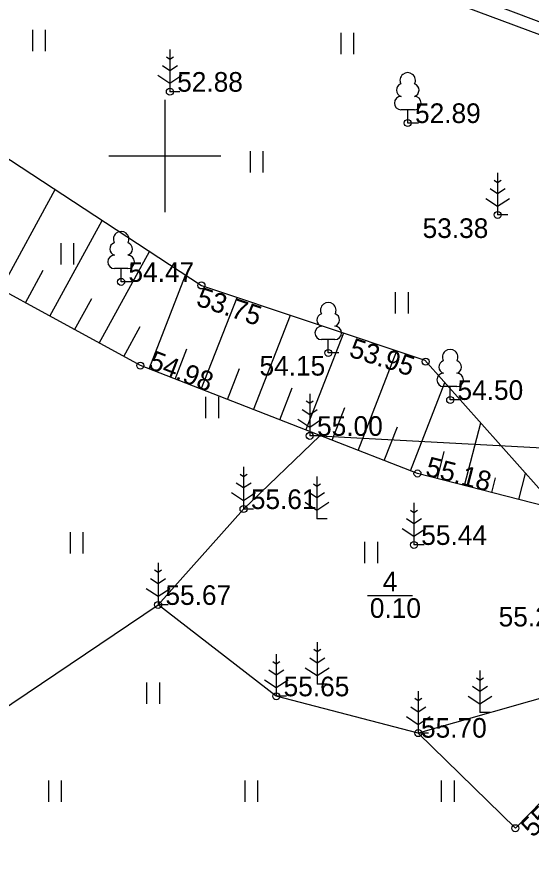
# Model space of a CAD drawing. Extents: x 640971 to 641161, y 6456707 to 6456846.
# Drawn here: x 641044.72 to 641063.06, y 6456775.13 to 6456804.96 of the extents above; entities that cross this region are included whole.
import ezdxf

# ---------------------------------------------------------------- set-up
doc = ezdxf.new("R2010")
doc.units = 0
for name, color, linetype in [('AED', 7, 'Continuous'), ('HALJASTUS', 7, 'Continuous'), ('KORGUS', 7, 'Continuous'), ('PIIR', 7, 'Continuous'), ('PUU', 7, 'Continuous'), ('RELJEEF', 7, 'Continuous'), ('TEE', 7, 'Continuous'), ('VORK', 7, 'Continuous')]:
    doc.layers.add(name, color=color, linetype=linetype)

msp = doc.modelspace()

# ---------------------------------------------------------------- linework, layer by layer
at = {"layer": 'AED'}
msp.add_lwpolyline([(641090.166, 6456794.667), (641084.608, 6456796.606), (641078.61, 6456798.675), (641068.735, 6456802.324), (641053.136, 6456808.131), (641025.157, 6456818.977), (641018.588, 6456821.429)], dxfattribs=at)
at = {"layer": 'HALJASTUS'}
for p, q in [((641045.28, 6456804.495), (641045.28, 6456803.733)), ((641045.735, 6456804.495), (641045.735, 6456803.733)), ((641056.274, 6456804.395), (641056.274, 6456803.634)), ((641056.729, 6456804.395), (641056.729, 6456803.634)), ((641053.041, 6456800.167), (641053.041, 6456799.406)), ((641053.496, 6456800.167), (641053.496, 6456799.406)), ((641046.291, 6456796.896), (641046.291, 6456796.135)), ((641046.746, 6456796.896), (641046.746, 6456796.135)), ((641058.214, 6456795.143), (641058.214, 6456794.381)), ((641058.669, 6456795.143), (641058.669, 6456794.381)), ((641051.452, 6456791.412), (641051.452, 6456790.651)), ((641051.907, 6456791.412), (641051.907, 6456790.651)), ((641046.627, 6456786.586), (641046.627, 6456785.825)), ((641047.082, 6456786.586), (641047.082, 6456785.825)), ((641057.12, 6456786.238), (641057.12, 6456785.477)), ((641057.575, 6456786.238), (641057.575, 6456785.477)), ((641037.88, 6456775.999), (641049.761, 6456783.991)), ((641049.351, 6456781.226), (641049.351, 6456780.465)), ((641049.806, 6456781.226), (641049.806, 6456780.465)), ((641062.492, 6456776.028), (641059.032, 6456779.419)), ((641045.851, 6456777.726), (641045.851, 6456776.965)), ((641046.306, 6456777.726), (641046.306, 6456776.965)), ((641052.851, 6456777.726), (641052.851, 6456776.965)), ((641053.306, 6456777.726), (641053.306, 6456776.965)), ((641059.851, 6456777.726), (641059.851, 6456776.965)), ((641060.306, 6456777.726), (641060.306, 6456776.965))]:
    msp.add_line(p, q, dxfattribs=at)
msp.add_lwpolyline([(641049.761, 6456783.991), (641052.805, 6456787.41), (641055.525, 6456790.02), (641073.801, 6456789.035), (641067.981, 6456784.676), (641064.291, 6456780.92), (641059.032, 6456779.419), (641053.973, 6456780.733)], close=True, dxfattribs=at)
at = {"layer": 'KORGUS'}
for centre in [(641050.18, 6456802.291), (641058.656, 6456801.175), (641061.861, 6456797.897), (641048.442, 6456795.511), (641051.306, 6456795.383), (641055.824, 6456792.976), (641059.295, 6456792.665), (641049.13, 6456792.524), (641060.17, 6456791.301), (641055.165, 6456790.02), (641059.004, 6456788.677), (641052.805, 6456787.41), (641058.878, 6456786.13), (641049.761, 6456783.991), (641053.973, 6456780.733), (641059.032, 6456779.419), (641062.492, 6456776.028)]:
    msp.add_circle(centre, 0.125, dxfattribs=at)
at = {"layer": 'PIIR'}
msp.add_lwpolyline([(641033.15, 6456816.15), (641090.33, 6456794.64), (641063.26, 6456739.26), (641008.51, 6456746.63)], close=True, dxfattribs=at)
at = {"layer": 'PUU'}
for p, q in [((641050.18, 6456803.791), (641050.18, 6456802.291)), ((641050.18, 6456803.441), (641050.056, 6456803.524)), ((641050.304, 6456803.524), (641050.18, 6456803.441)), ((641050.18, 6456803.041), (641049.913, 6456803.219)), ((641050.447, 6456803.219), (641050.18, 6456803.041)), ((641049.756, 6456802.88), (641050.18, 6456802.598)), ((641050.18, 6456802.598), (641050.604, 6456802.88)), ((641050.54, 6456802.291), (641050.18, 6456802.291)), ((641058.896, 6456801.65), (641058.416, 6456801.65)), ((641058.656, 6456801.175), (641058.656, 6456801.65)), ((641059.036, 6456801.175), (641058.656, 6456801.175)), ((641061.861, 6456799.397), (641061.861, 6456797.897)), ((641061.861, 6456799.047), (641061.737, 6456799.13)), ((641061.985, 6456799.13), (641061.861, 6456799.047)), ((641061.861, 6456798.647), (641061.594, 6456798.825)), ((641062.128, 6456798.825), (641061.861, 6456798.647)), ((641061.437, 6456798.486), (641061.861, 6456798.204)), ((641061.861, 6456798.204), (641062.285, 6456798.486)), ((641062.221, 6456797.897), (641061.861, 6456797.897)), ((641048.682, 6456795.986), (641048.202, 6456795.986)), ((641048.442, 6456795.511), (641048.442, 6456795.986)), ((641048.822, 6456795.511), (641048.442, 6456795.511)), ((641056.064, 6456793.451), (641055.584, 6456793.451)), ((641055.824, 6456792.976), (641055.824, 6456793.451)), ((641056.204, 6456792.976), (641055.824, 6456792.976)), ((641060.41, 6456791.776), (641059.93, 6456791.776)), ((641060.17, 6456791.301), (641060.17, 6456791.776)), ((641055.165, 6456791.52), (641055.165, 6456790.02)), ((641055.165, 6456791.17), (641055.041, 6456791.253)), ((641055.289, 6456791.253), (641055.165, 6456791.17)), ((641060.55, 6456791.301), (641060.17, 6456791.301)), ((641055.165, 6456790.77), (641054.898, 6456790.948)), ((641055.432, 6456790.948), (641055.165, 6456790.77)), ((641054.741, 6456790.609), (641055.165, 6456790.327)), ((641055.165, 6456790.327), (641055.589, 6456790.609)), ((641055.525, 6456790.02), (641055.165, 6456790.02)), ((641052.805, 6456788.91), (641052.805, 6456787.41)), ((641052.805, 6456788.56), (641052.681, 6456788.643)), ((641052.929, 6456788.643), (641052.805, 6456788.56)), ((641055.42, 6456788.565), (641055.42, 6456787.065)), ((641052.805, 6456788.16), (641052.538, 6456788.338)), ((641053.072, 6456788.338), (641052.805, 6456788.16)), ((641055.42, 6456788.215), (641055.296, 6456788.298)), ((641055.544, 6456788.298), (641055.42, 6456788.215)), ((641052.381, 6456787.999), (641052.805, 6456787.717)), ((641052.805, 6456787.717), (641053.229, 6456787.999)), ((641055.42, 6456787.815), (641055.153, 6456787.993)), ((641055.687, 6456787.993), (641055.42, 6456787.815)), ((641054.996, 6456787.654), (641055.42, 6456787.372)), ((641055.42, 6456787.372), (641055.844, 6456787.654)), ((641058.878, 6456787.63), (641058.878, 6456786.13)), ((641053.165, 6456787.41), (641052.805, 6456787.41)), ((641058.878, 6456787.28), (641058.754, 6456787.363)), ((641059.002, 6456787.363), (641058.878, 6456787.28)), ((641055.78, 6456787.065), (641055.42, 6456787.065)), ((641058.878, 6456786.88), (641058.611, 6456787.058)), ((641059.145, 6456787.058), (641058.878, 6456786.88)), ((641058.454, 6456786.719), (641058.878, 6456786.437)), ((641058.878, 6456786.437), (641059.302, 6456786.719)), ((641059.238, 6456786.13), (641058.878, 6456786.13)), ((641049.761, 6456785.141), (641049.637, 6456785.224)), ((641049.761, 6456785.491), (641049.761, 6456783.991)), ((641049.885, 6456785.224), (641049.761, 6456785.141)), ((641049.761, 6456784.741), (641049.494, 6456784.919)), ((641050.028, 6456784.919), (641049.761, 6456784.741)), ((641049.337, 6456784.58), (641049.761, 6456784.298)), ((641049.761, 6456784.298), (641050.185, 6456784.58)), ((641050.121, 6456783.991), (641049.761, 6456783.991)), ((641055.431, 6456782.664), (641055.431, 6456781.164)), ((641053.973, 6456782.233), (641053.973, 6456780.733)), ((641055.431, 6456782.314), (641055.307, 6456782.397)), ((641055.555, 6456782.397), (641055.431, 6456782.314)), ((641053.973, 6456781.883), (641053.849, 6456781.966)), ((641054.097, 6456781.966), (641053.973, 6456781.883)), ((641055.431, 6456781.914), (641055.164, 6456782.092)), ((641055.698, 6456782.092), (641055.431, 6456781.914)), ((641053.973, 6456781.483), (641053.706, 6456781.661)), ((641054.24, 6456781.661), (641053.973, 6456781.483)), ((641055.007, 6456781.753), (641055.431, 6456781.471)), ((641055.431, 6456781.471), (641055.855, 6456781.753)), ((641061.232, 6456781.651), (641061.232, 6456780.151)), ((641061.232, 6456781.301), (641061.108, 6456781.384)), ((641061.356, 6456781.384), (641061.232, 6456781.301)), ((641053.549, 6456781.322), (641053.973, 6456781.04)), ((641053.973, 6456781.04), (641054.397, 6456781.322)), ((641055.791, 6456781.164), (641055.431, 6456781.164)), ((641061.232, 6456780.901), (641060.965, 6456781.079)), ((641061.499, 6456781.079), (641061.232, 6456780.901)), ((641059.032, 6456780.919), (641059.032, 6456779.419)), ((641060.808, 6456780.74), (641061.232, 6456780.458)), ((641061.232, 6456780.458), (641061.656, 6456780.74)), ((641054.333, 6456780.733), (641053.973, 6456780.733)), ((641059.032, 6456780.569), (641058.908, 6456780.652)), ((641059.156, 6456780.652), (641059.032, 6456780.569)), ((641059.032, 6456780.169), (641058.765, 6456780.347)), ((641059.299, 6456780.347), (641059.032, 6456780.169)), ((641061.592, 6456780.151), (641061.232, 6456780.151)), ((641058.608, 6456780.008), (641059.032, 6456779.726)), ((641059.032, 6456779.726), (641059.456, 6456780.008)), ((641059.392, 6456779.419), (641059.032, 6456779.419))]:
    msp.add_line(p, q, dxfattribs=at)
msp.add_lwpolyline([(641057.219, 6456784.329), (641058.824, 6456784.329)], dxfattribs=at)
for centre, radius, start, end in [((641058.656, 6456802.695), 0.277, 332.5799, 207.4201), ((641058.486, 6456802.348), 0.233, 109.0217, 253.1415), ((641058.826, 6456802.348), 0.233, 286.8508, 70.9859), ((641058.419, 6456801.887), 0.238, 90.0016, 269.3953), ((641058.893, 6456801.887), 0.238, 270.6047, 89.9984), ((641048.442, 6456797.031), 0.277, 332.5799, 207.4201), ((641048.272, 6456796.684), 0.233, 109.0217, 253.1415), ((641048.612, 6456796.684), 0.233, 286.8508, 70.9859), ((641048.205, 6456796.223), 0.238, 90.0016, 269.3953), ((641048.679, 6456796.223), 0.238, 270.6047, 89.9984), ((641055.824, 6456794.496), 0.277, 332.5799, 207.4201), ((641055.654, 6456794.149), 0.233, 109.0217, 253.1415), ((641055.994, 6456794.149), 0.233, 286.8508, 70.9859), ((641055.587, 6456793.688), 0.238, 90.0016, 269.3953), ((641056.061, 6456793.688), 0.238, 270.6047, 89.9984), ((641060.17, 6456792.821), 0.277, 332.5799, 207.4201), ((641060, 6456792.474), 0.233, 109.0217, 253.1415), ((641060.34, 6456792.474), 0.233, 286.8508, 70.9859), ((641059.933, 6456792.013), 0.238, 90.0016, 269.3953), ((641060.407, 6456792.013), 0.238, 270.6047, 89.9984)]:
    msp.add_arc(centre, radius, start, end, dxfattribs=at)
at = {"layer": 'RELJEEF'}
for p, q in [((641044.152, 6456795.241), (641046.094, 6456798.799)), ((641045.907, 6456794.283), (641047.772, 6456797.699)), ((641047.663, 6456793.325), (641049.45, 6456796.599)), ((641045.029, 6456794.762), (641045.664, 6456795.924)), ((641049.436, 6456792.405), (641050.741, 6456795.753)), ((641046.785, 6456793.804), (641047.394, 6456794.919)), ((641051.3, 6456791.679), (641052.577, 6456794.958)), ((641053.163, 6456790.953), (641054.476, 6456794.323)), ((641048.541, 6456792.846), (641049.123, 6456793.914)), ((641055.027, 6456790.227), (641056.375, 6456793.688)), ((641050.368, 6456792.042), (641050.788, 6456793.12)), ((641056.89, 6456789.501), (641058.274, 6456793.053)), ((641052.231, 6456791.316), (641052.663, 6456792.424)), ((641058.754, 6456788.774), (641059.979, 6456791.919)), ((641054.095, 6456790.59), (641054.539, 6456791.728)), ((641055.959, 6456789.864), (641056.414, 6456791.033)), ((641057.822, 6456789.137), (641058.289, 6456790.337)), ((641060.681, 6456788.246), (641061.256, 6456790.481)), ((641059.712, 6456788.495), (641059.96, 6456789.457)), ((641061.649, 6456787.996), (641061.785, 6456788.524)), ((641062.618, 6456787.747), (641062.858, 6456788.679))]:
    msp.add_line(p, q, dxfattribs=at)
for points in [[(641029.403, 6456808.378), (641032.202, 6456806.989), (641041.064, 6456802.096), (641051.306, 6456795.383), (641059.265, 6456792.722), (641064.002, 6456787.391)], [(641064.002, 6456787.391), (641059.004, 6456788.677), (641049.13, 6456792.524), (641040.676, 6456797.138), (641032.568, 6456803.905), (641029.403, 6456808.378)]]:
    msp.add_lwpolyline(points, dxfattribs=at)
at = {"layer": 'TEE'}
msp.add_lwpolyline([(641062.492, 6456776.028), (641069.157, 6456782.867), (641073.28, 6456787.764), (641078.443, 6456795.197), (641078.61, 6456798.675)], dxfattribs=at)
at = {"layer": 'VORK'}
for p, q in [((641050, 6456802), (641050, 6456798)), ((641048, 6456800), (641052, 6456800))]:
    msp.add_line(p, q, dxfattribs=at)

# ---------------------------------------------------------------- texts
at = {"layer": 'KORGUS'}
for s, p in [(' 52.88', (641050.18, 6456802.291)), (' 52.89', (641058.656, 6456801.175)), (' 53.38', (641058.926, 6456797.076)), (' 54.47', (641048.442, 6456795.511)), (' 54.15', (641053.113, 6456792.168)), (' 54.50', (641060.17, 6456791.301)), (' 55.00', (641055.165, 6456790.02)), (' 55.61', (641052.805, 6456787.41)), (' 55.44', (641058.878, 6456786.13)), (' 55.67', (641049.761, 6456783.991)), (' 55.25', (641061.636, 6456783.222)), (' 55.65', (641053.973, 6456780.733)), (' 55.70', (641058.87, 6456779.257))]:
    msp.add_text(s, height=0.7, dxfattribs=at).set_placement(p)
for s, rotation, p in [(' 53.75', 341.5132, (641050.833, 6456794.761)), (' 53.95', 342.0346, (641056.281, 6456792.938)), (' 54.98', 338.7137, (641049.13, 6456792.524)), (' 55.18', 345.5706, (641059.004, 6456788.677)), (' 55.73', 45.7382, (641062.94, 6456775.481))]:
    msp.add_text(s, height=0.7, rotation=rotation, dxfattribs=at).set_placement(p)
at = {"layer": 'PUU'}
for s, p in [('4', (641057.766, 6456784.474)), ('0.10', (641057.306, 6456783.529))]:
    msp.add_text(s, height=0.7, dxfattribs=at).set_placement(p)

doc.saveas('drawing.dxf')
